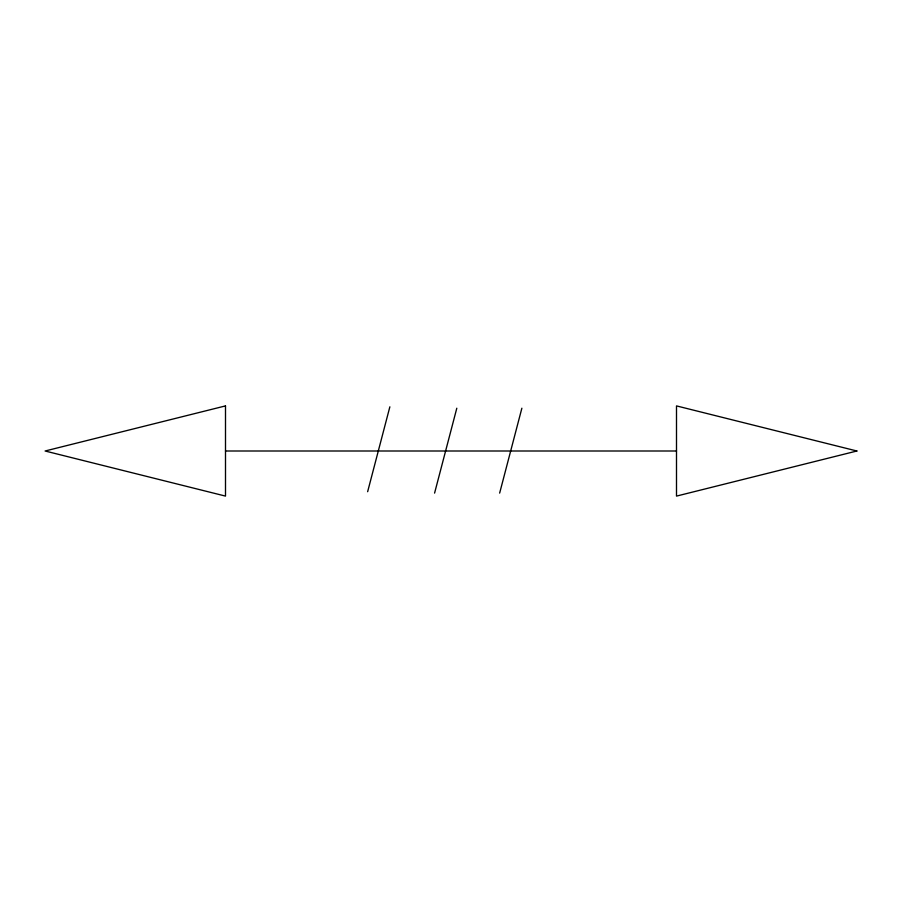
<?xml version="1.0" encoding="UTF-8"?>
<svg xmlns="http://www.w3.org/2000/svg" width="902" height="902" viewBox="0 0 902 902"><rect width="100%" height="100%" fill="white"/><g stroke="black" fill="none" stroke-linecap="round" stroke-linejoin="round"><path stroke-width="1.35" d="M367.644 491.703L389.867 406.813M434.584 493.101L456.807 408.211M499.652 493.101L521.875 408.211M225.5 451L676.5 451M225.5 405.9L45.1 451L225.5 496.1L225.5 405.9M856.9 451L676.5 496.1L676.5 405.9L856.9 451"/></g></svg>
